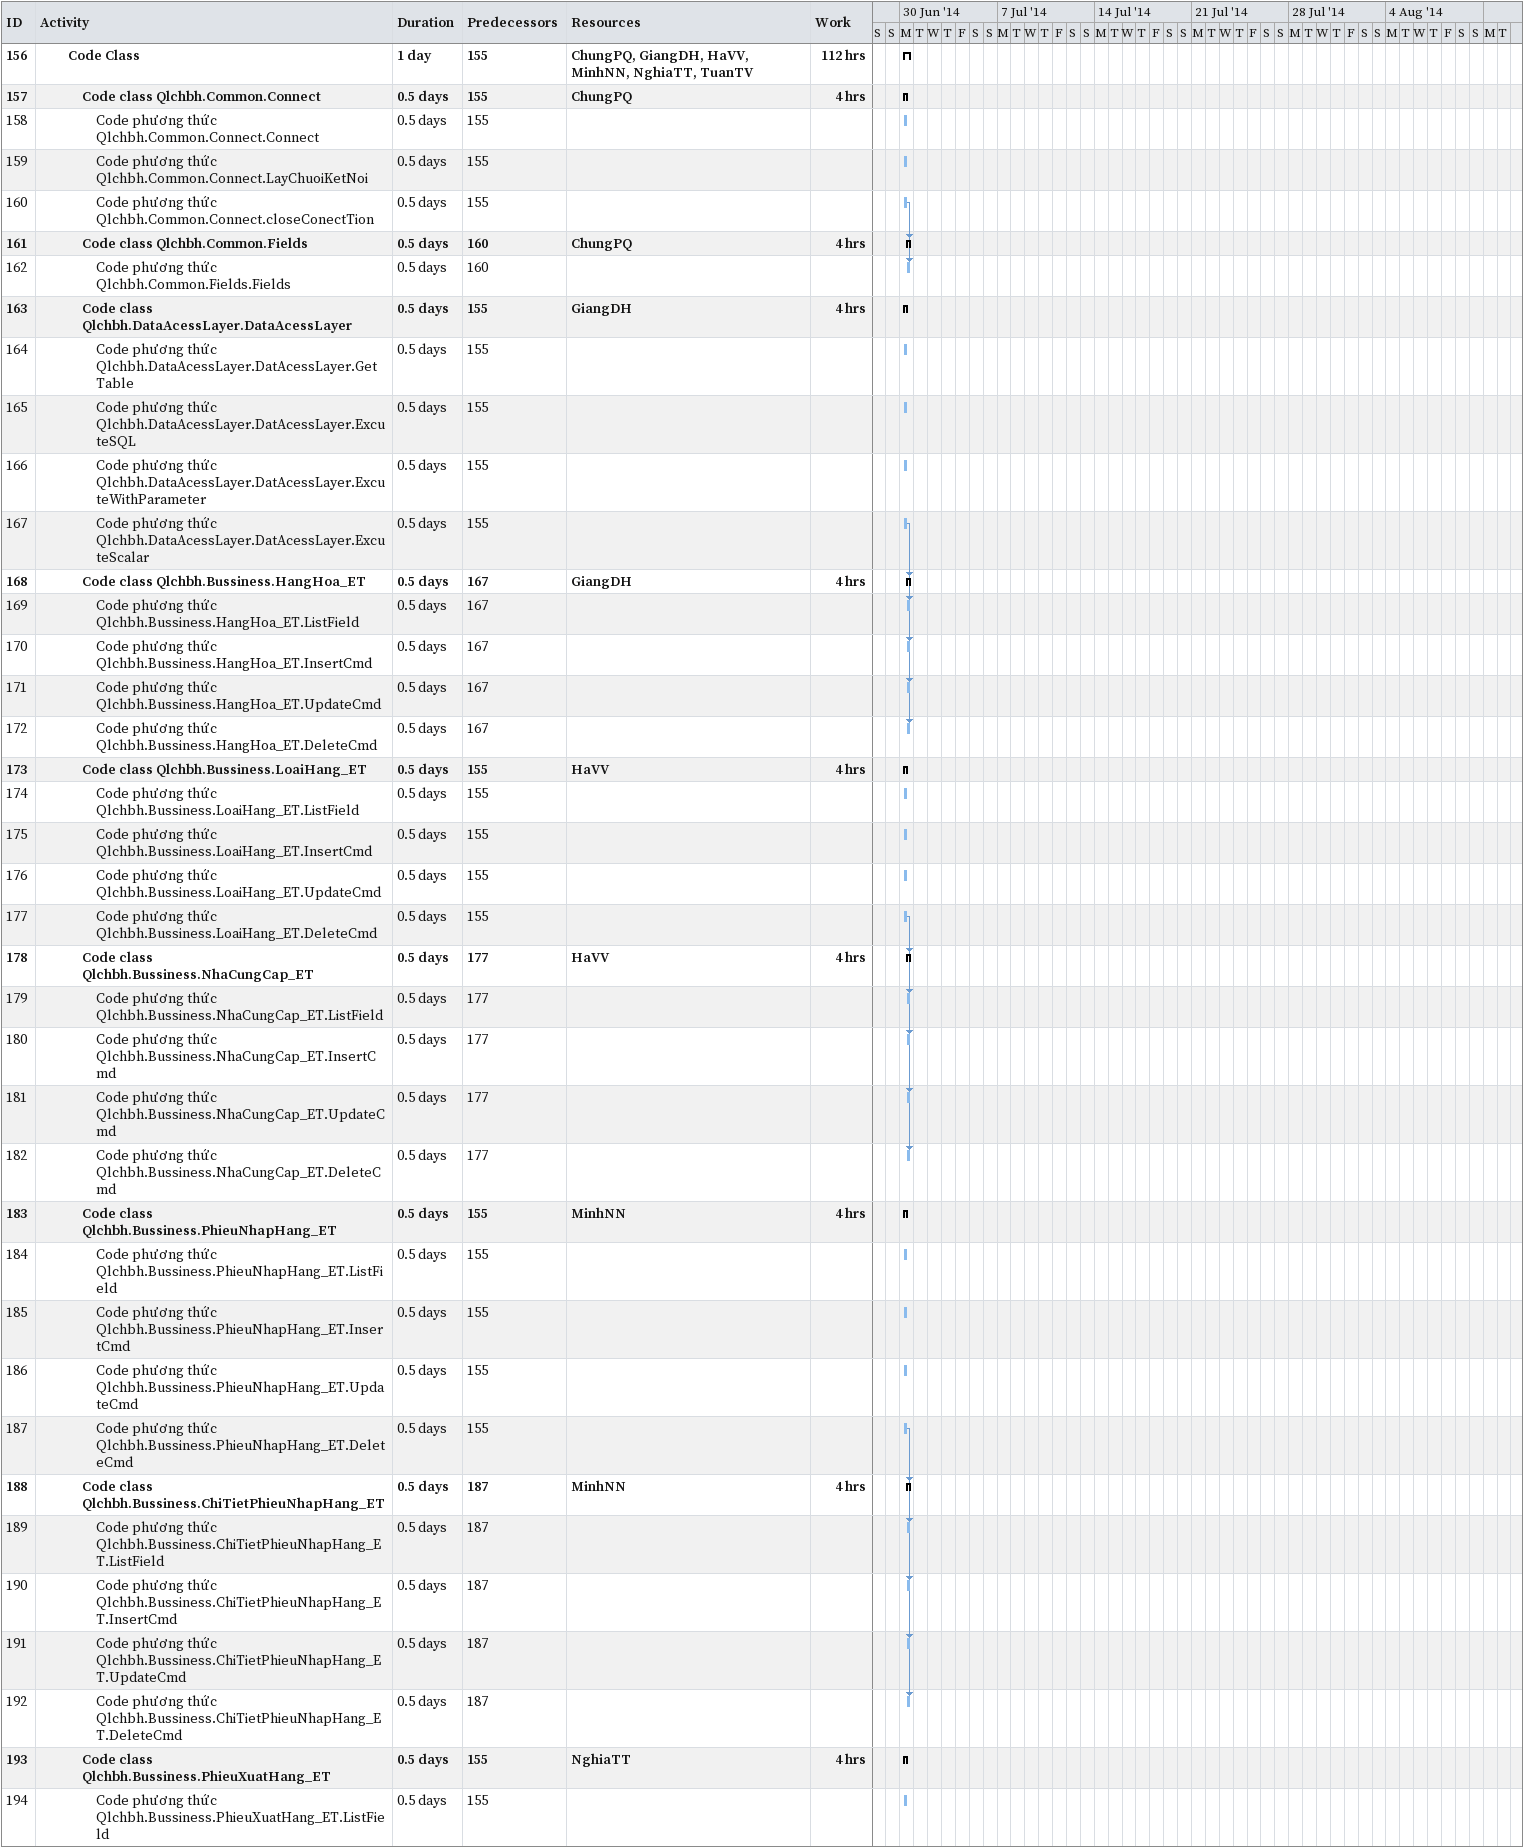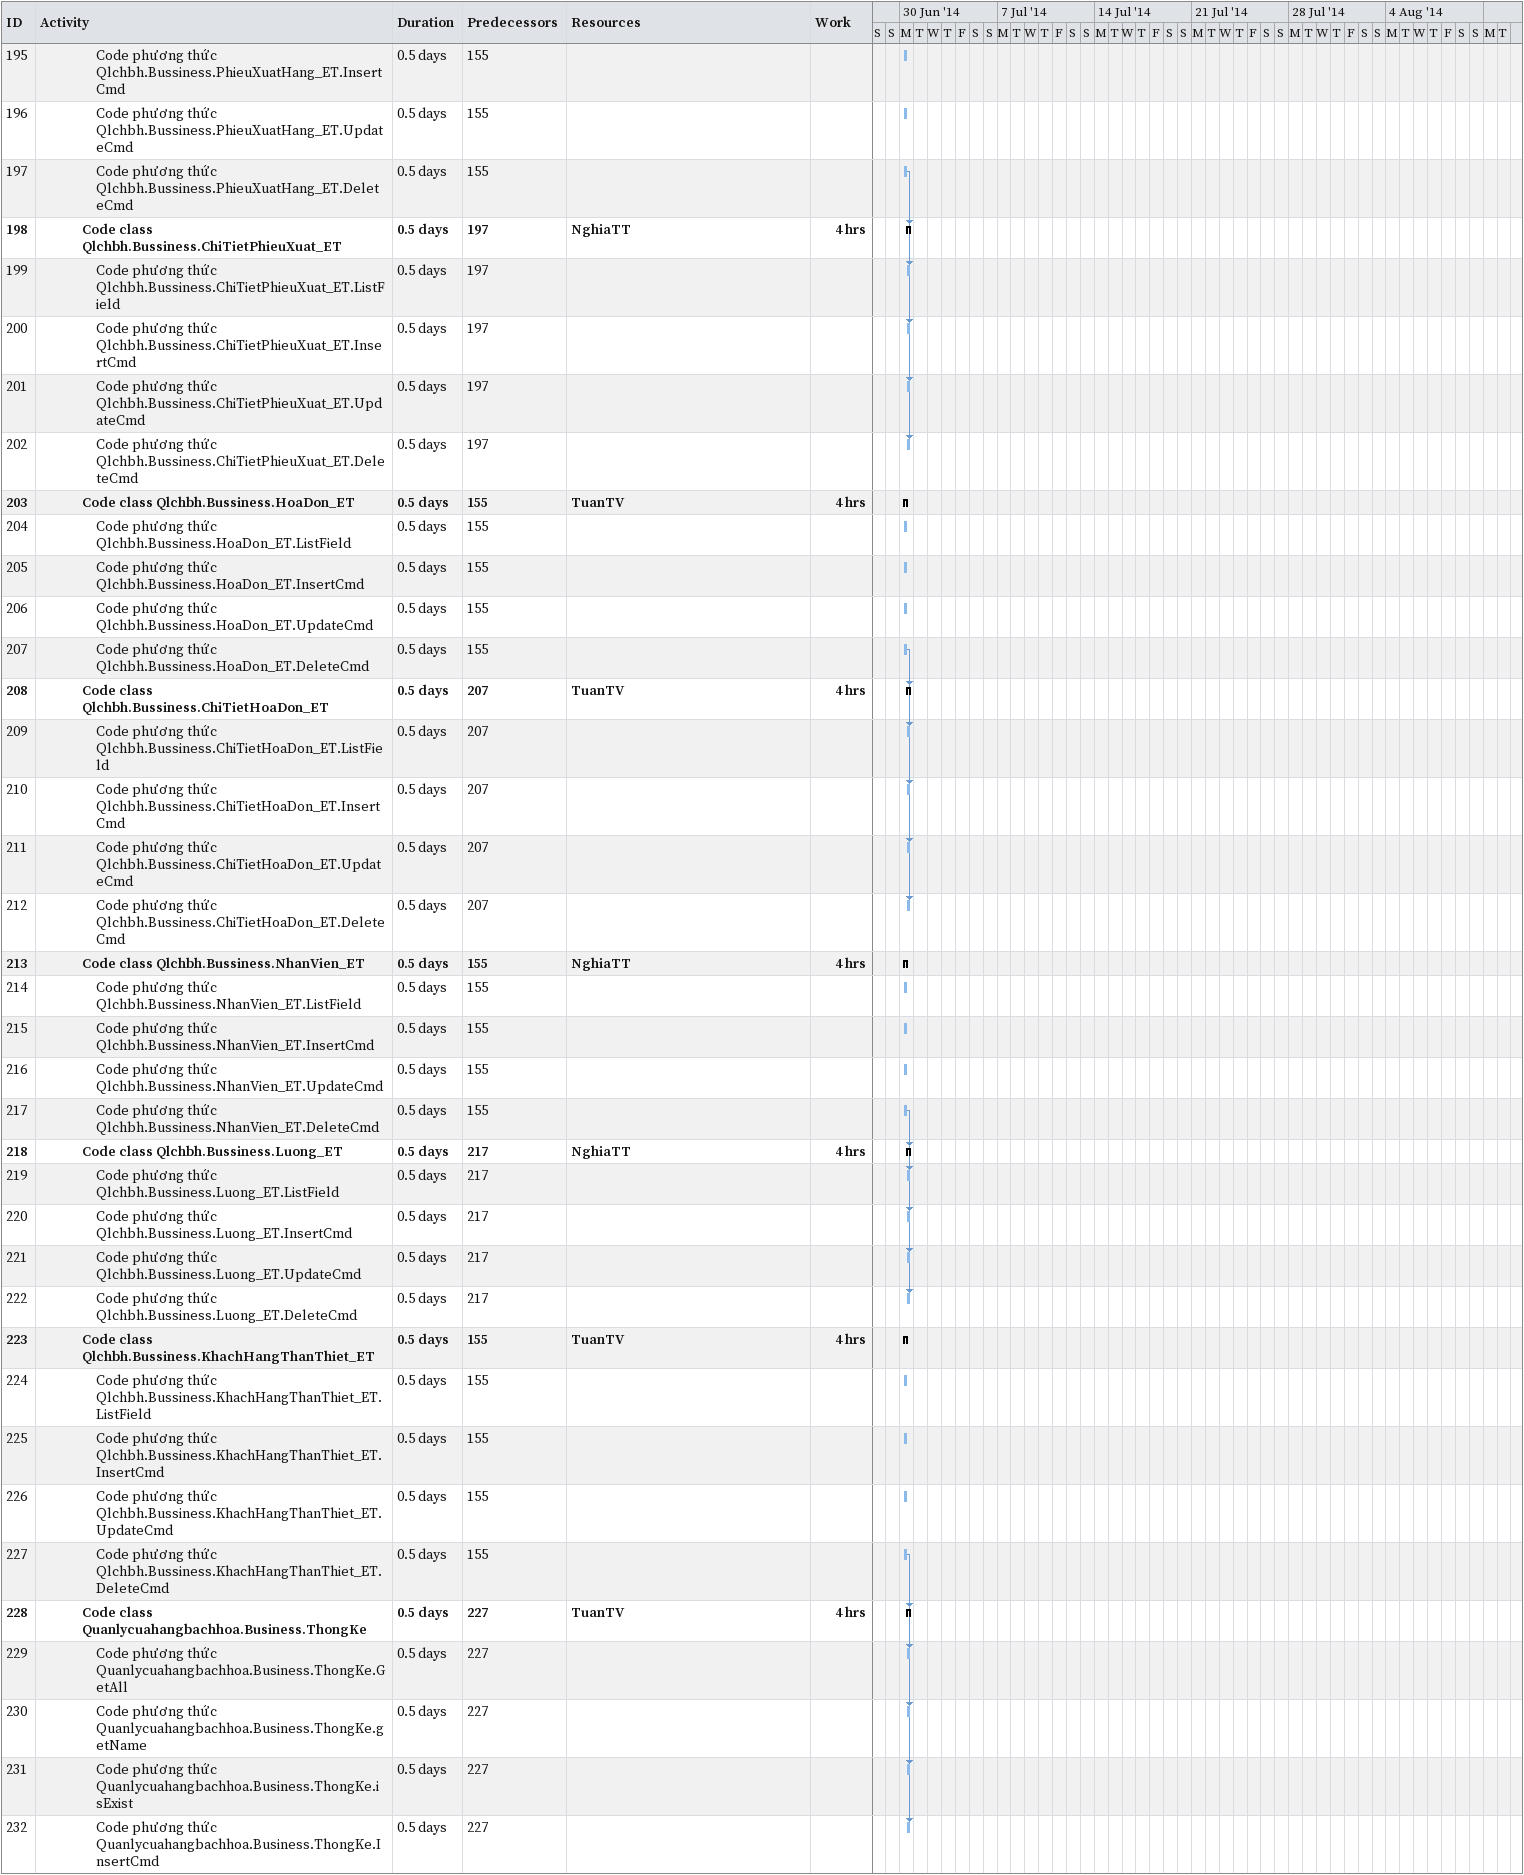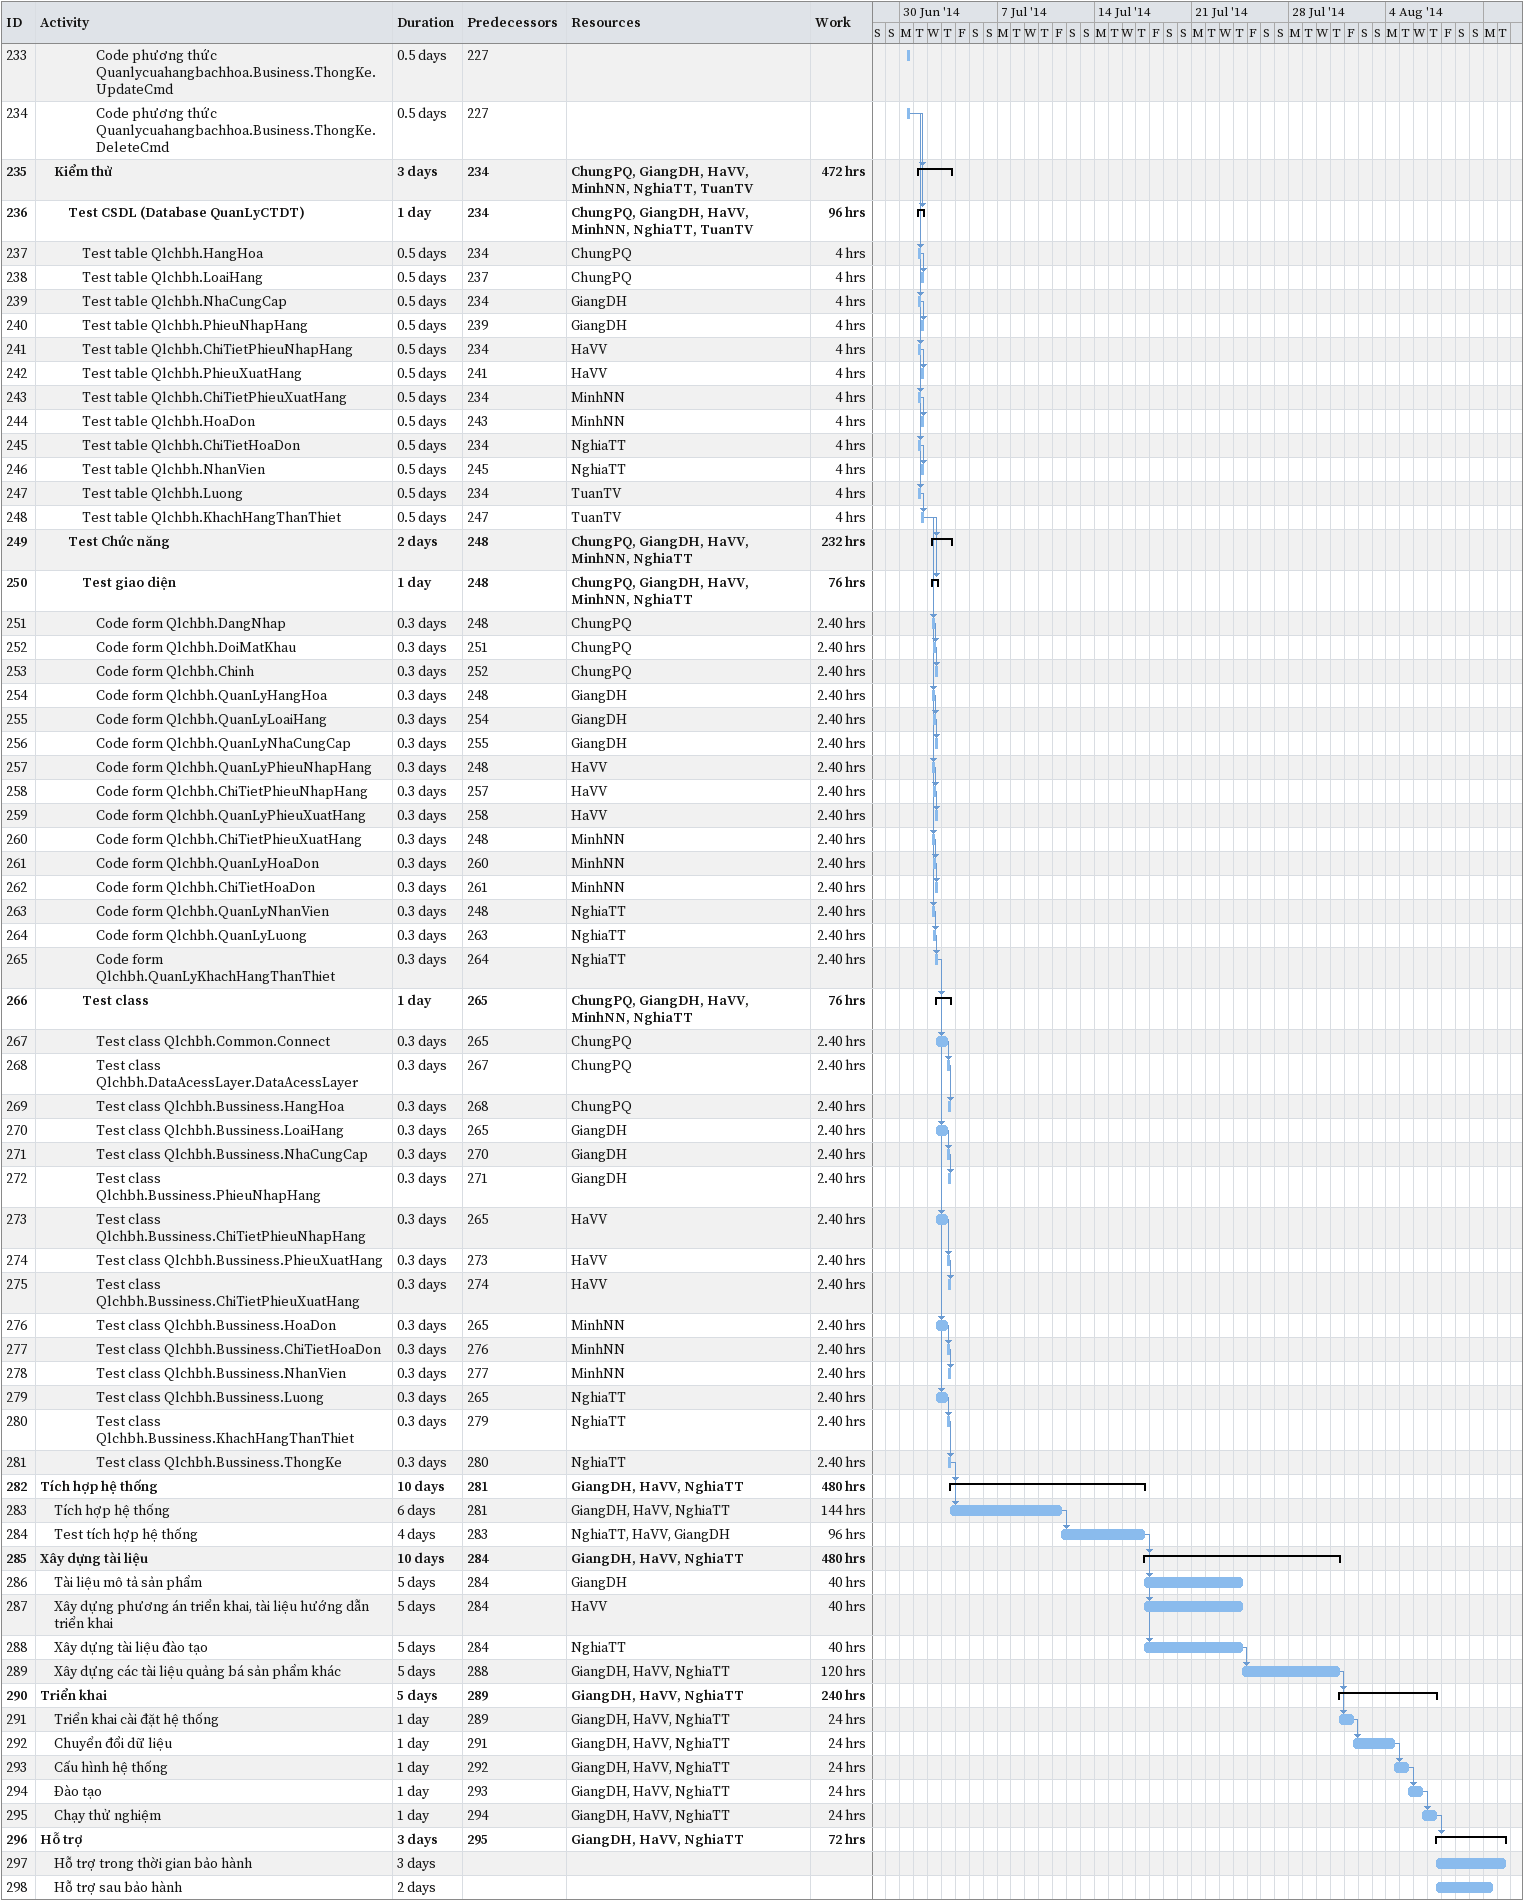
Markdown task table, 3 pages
| ID | Level | Task | Duration | Start | Finish | Predecessors | Resources | Work (h) |
|---|---|---|---|---|---|---|---|---|
| 156 | 3 | **Code Class** | 1d | 2014-06-30 | 2014-06-30 | 155 | ChungPQ, GiangDH, HaVV, MinhNN, NghiaTT, TuanTV | 112 |
| 157 | 4 | **Code class Qlchbh.Common.Connect** | 0.5d | 2014-06-30 | 2014-06-30 | 155 | ChungPQ | 4 |
| 158 | 5 | Code phương thức Qlchbh.Common.Connect.Connect | 0.5d | 2014-06-30 | 2014-06-30 | 155 |  |  |
| 159 | 5 | Code phương thức Qlchbh.Common.Connect.LayChuoiKetNoi | 0.5d | 2014-06-30 | 2014-06-30 | 155 |  |  |
| 160 | 5 | Code phương thức Qlchbh.Common.Connect.closeConectTion | 0.5d | 2014-06-30 | 2014-06-30 | 155 |  |  |
| 161 | 4 | **Code class Qlchbh.Common.Fields** | 0.5d | 2014-06-30 | 2014-06-30 | 160 | ChungPQ | 4 |
| 162 | 5 | Code phương thức Qlchbh.Common.Fields.Fields | 0.5d | 2014-06-30 | 2014-06-30 | 160 |  |  |
| 163 | 4 | **Code class Qlchbh.DataAcessLayer.DataAcessLayer** | 0.5d | 2014-06-30 | 2014-06-30 | 155 | GiangDH | 4 |
| 164 | 5 | Code phương thức Qlchbh.DataAcessLayer.DatAcessLayer.GetTable | 0.5d | 2014-06-30 | 2014-06-30 | 155 |  |  |
| 165 | 5 | Code phương thức Qlchbh.DataAcessLayer.DatAcessLayer.ExcuteSQL | 0.5d | 2014-06-30 | 2014-06-30 | 155 |  |  |
| 166 | 5 | Code phương thức Qlchbh.DataAcessLayer.DatAcessLayer.ExcuteWithParameter | 0.5d | 2014-06-30 | 2014-06-30 | 155 |  |  |
| 167 | 5 | Code phương thức Qlchbh.DataAcessLayer.DatAcessLayer.ExcuteScalar | 0.5d | 2014-06-30 | 2014-06-30 | 155 |  |  |
| 168 | 4 | **Code class Qlchbh.Bussiness.HangHoa_ET** | 0.5d | 2014-06-30 | 2014-06-30 | 167 | GiangDH | 4 |
| 169 | 5 | Code phương thức Qlchbh.Bussiness.HangHoa_ET.ListField | 0.5d | 2014-06-30 | 2014-06-30 | 167 |  |  |
| 170 | 5 | Code phương thức Qlchbh.Bussiness.HangHoa_ET.InsertCmd | 0.5d | 2014-06-30 | 2014-06-30 | 167 |  |  |
| 171 | 5 | Code phương thức Qlchbh.Bussiness.HangHoa_ET.UpdateCmd | 0.5d | 2014-06-30 | 2014-06-30 | 167 |  |  |
| 172 | 5 | Code phương thức Qlchbh.Bussiness.HangHoa_ET.DeleteCmd | 0.5d | 2014-06-30 | 2014-06-30 | 167 |  |  |
| 173 | 4 | **Code class Qlchbh.Bussiness.LoaiHang_ET** | 0.5d | 2014-06-30 | 2014-06-30 | 155 | HaVV | 4 |
| 174 | 5 | Code phương thức Qlchbh.Bussiness.LoaiHang_ET.ListField | 0.5d | 2014-06-30 | 2014-06-30 | 155 |  |  |
| 175 | 5 | Code phương thức Qlchbh.Bussiness.LoaiHang_ET.InsertCmd | 0.5d | 2014-06-30 | 2014-06-30 | 155 |  |  |
| 176 | 5 | Code phương thức Qlchbh.Bussiness.LoaiHang_ET.UpdateCmd | 0.5d | 2014-06-30 | 2014-06-30 | 155 |  |  |
| 177 | 5 | Code phương thức Qlchbh.Bussiness.LoaiHang_ET.DeleteCmd | 0.5d | 2014-06-30 | 2014-06-30 | 155 |  |  |
| 178 | 4 | **Code class Qlchbh.Bussiness.NhaCungCap_ET** | 0.5d | 2014-06-30 | 2014-06-30 | 177 | HaVV | 4 |
| 179 | 5 | Code phương thức Qlchbh.Bussiness.NhaCungCap_ET.ListField | 0.5d | 2014-06-30 | 2014-06-30 | 177 |  |  |
| 180 | 5 | Code phương thức Qlchbh.Bussiness.NhaCungCap_ET.InsertCmd | 0.5d | 2014-06-30 | 2014-06-30 | 177 |  |  |
| 181 | 5 | Code phương thức Qlchbh.Bussiness.NhaCungCap_ET.UpdateCmd | 0.5d | 2014-06-30 | 2014-06-30 | 177 |  |  |
| 182 | 5 | Code phương thức Qlchbh.Bussiness.NhaCungCap_ET.DeleteCmd | 0.5d | 2014-06-30 | 2014-06-30 | 177 |  |  |
| 183 | 4 | **Code class Qlchbh.Bussiness.PhieuNhapHang_ET** | 0.5d | 2014-06-30 | 2014-06-30 | 155 | MinhNN | 4 |
| 184 | 5 | Code phương thức Qlchbh.Bussiness.PhieuNhapHang_ET.ListField | 0.5d | 2014-06-30 | 2014-06-30 | 155 |  |  |
| 185 | 5 | Code phương thức Qlchbh.Bussiness.PhieuNhapHang_ET.InsertCmd | 0.5d | 2014-06-30 | 2014-06-30 | 155 |  |  |
| 186 | 5 | Code phương thức Qlchbh.Bussiness.PhieuNhapHang_ET.UpdateCmd | 0.5d | 2014-06-30 | 2014-06-30 | 155 |  |  |
| 187 | 5 | Code phương thức Qlchbh.Bussiness.PhieuNhapHang_ET.DeleteCmd | 0.5d | 2014-06-30 | 2014-06-30 | 155 |  |  |
| 188 | 4 | **Code class Qlchbh.Bussiness.ChiTietPhieuNhapHang_ET** | 0.5d | 2014-06-30 | 2014-06-30 | 187 | MinhNN | 4 |
| 189 | 5 | Code phương thức Qlchbh.Bussiness.ChiTietPhieuNhapHang_ET.ListField | 0.5d | 2014-06-30 | 2014-06-30 | 187 |  |  |
| 190 | 5 | Code phương thức Qlchbh.Bussiness.ChiTietPhieuNhapHang_ET.InsertCmd | 0.5d | 2014-06-30 | 2014-06-30 | 187 |  |  |
| 191 | 5 | Code phương thức Qlchbh.Bussiness.ChiTietPhieuNhapHang_ET.UpdateCmd | 0.5d | 2014-06-30 | 2014-06-30 | 187 |  |  |
| 192 | 5 | Code phương thức Qlchbh.Bussiness.ChiTietPhieuNhapHang_ET.DeleteCmd | 0.5d | 2014-06-30 | 2014-06-30 | 187 |  |  |
| 193 | 4 | **Code class Qlchbh.Bussiness.PhieuXuatHang_ET** | 0.5d | 2014-06-30 | 2014-06-30 | 155 | NghiaTT | 4 |
| 194 | 5 | Code phương thức Qlchbh.Bussiness.PhieuXuatHang_ET.ListField | 0.5d | 2014-06-30 | 2014-06-30 | 155 |  |  |
| 195 | 5 | Code phương thức Qlchbh.Bussiness.PhieuXuatHang_ET.InsertCmd | 0.5d | 2014-06-30 | 2014-06-30 | 155 |  |  |
| 196 | 5 | Code phương thức Qlchbh.Bussiness.PhieuXuatHang_ET.UpdateCmd | 0.5d | 2014-06-30 | 2014-06-30 | 155 |  |  |
| 197 | 5 | Code phương thức Qlchbh.Bussiness.PhieuXuatHang_ET.DeleteCmd | 0.5d | 2014-06-30 | 2014-06-30 | 155 |  |  |
| 198 | 4 | **Code class Qlchbh.Bussiness.ChiTietPhieuXuat_ET** | 0.5d | 2014-06-30 | 2014-06-30 | 197 | NghiaTT | 4 |
| 199 | 5 | Code phương thức Qlchbh.Bussiness.ChiTietPhieuXuat_ET.ListField | 0.5d | 2014-06-30 | 2014-06-30 | 197 |  |  |
| 200 | 5 | Code phương thức Qlchbh.Bussiness.ChiTietPhieuXuat_ET.InsertCmd | 0.5d | 2014-06-30 | 2014-06-30 | 197 |  |  |
| 201 | 5 | Code phương thức Qlchbh.Bussiness.ChiTietPhieuXuat_ET.UpdateCmd | 0.5d | 2014-06-30 | 2014-06-30 | 197 |  |  |
| 202 | 5 | Code phương thức Qlchbh.Bussiness.ChiTietPhieuXuat_ET.DeleteCmd | 0.5d | 2014-06-30 | 2014-06-30 | 197 |  |  |
| 203 | 4 | **Code class Qlchbh.Bussiness.HoaDon_ET** | 0.5d | 2014-06-30 | 2014-06-30 | 155 | TuanTV | 4 |
| 204 | 5 | Code phương thức Qlchbh.Bussiness.HoaDon_ET.ListField | 0.5d | 2014-06-30 | 2014-06-30 | 155 |  |  |
| 205 | 5 | Code phương thức Qlchbh.Bussiness.HoaDon_ET.InsertCmd | 0.5d | 2014-06-30 | 2014-06-30 | 155 |  |  |
| 206 | 5 | Code phương thức Qlchbh.Bussiness.HoaDon_ET.UpdateCmd | 0.5d | 2014-06-30 | 2014-06-30 | 155 |  |  |
| 207 | 5 | Code phương thức Qlchbh.Bussiness.HoaDon_ET.DeleteCmd | 0.5d | 2014-06-30 | 2014-06-30 | 155 |  |  |
| 208 | 4 | **Code class Qlchbh.Bussiness.ChiTietHoaDon_ET** | 0.5d | 2014-06-30 | 2014-06-30 | 207 | TuanTV | 4 |
| 209 | 5 | Code phương thức Qlchbh.Bussiness.ChiTietHoaDon_ET.ListField | 0.5d | 2014-06-30 | 2014-06-30 | 207 |  |  |
| 210 | 5 | Code phương thức Qlchbh.Bussiness.ChiTietHoaDon_ET.InsertCmd | 0.5d | 2014-06-30 | 2014-06-30 | 207 |  |  |
| 211 | 5 | Code phương thức Qlchbh.Bussiness.ChiTietHoaDon_ET.UpdateCmd | 0.5d | 2014-06-30 | 2014-06-30 | 207 |  |  |
| 212 | 5 | Code phương thức Qlchbh.Bussiness.ChiTietHoaDon_ET.DeleteCmd | 0.5d | 2014-06-30 | 2014-06-30 | 207 |  |  |
| 213 | 4 | **Code class Qlchbh.Bussiness.NhanVien_ET** | 0.5d | 2014-06-30 | 2014-06-30 | 155 | NghiaTT | 4 |
| 214 | 5 | Code phương thức Qlchbh.Bussiness.NhanVien_ET.ListField | 0.5d | 2014-06-30 | 2014-06-30 | 155 |  |  |
| 215 | 5 | Code phương thức Qlchbh.Bussiness.NhanVien_ET.InsertCmd | 0.5d | 2014-06-30 | 2014-06-30 | 155 |  |  |
| 216 | 5 | Code phương thức Qlchbh.Bussiness.NhanVien_ET.UpdateCmd | 0.5d | 2014-06-30 | 2014-06-30 | 155 |  |  |
| 217 | 5 | Code phương thức Qlchbh.Bussiness.NhanVien_ET.DeleteCmd | 0.5d | 2014-06-30 | 2014-06-30 | 155 |  |  |
| 218 | 4 | **Code class Qlchbh.Bussiness.Luong_ET** | 0.5d | 2014-06-30 | 2014-06-30 | 217 | NghiaTT | 4 |
| 219 | 5 | Code phương thức Qlchbh.Bussiness.Luong_ET.ListField | 0.5d | 2014-06-30 | 2014-06-30 | 217 |  |  |
| 220 | 5 | Code phương thức Qlchbh.Bussiness.Luong_ET.InsertCmd | 0.5d | 2014-06-30 | 2014-06-30 | 217 |  |  |
| 221 | 5 | Code phương thức Qlchbh.Bussiness.Luong_ET.UpdateCmd | 0.5d | 2014-06-30 | 2014-06-30 | 217 |  |  |
| 222 | 5 | Code phương thức Qlchbh.Bussiness.Luong_ET.DeleteCmd | 0.5d | 2014-06-30 | 2014-06-30 | 217 |  |  |
| 223 | 4 | **Code class Qlchbh.Bussiness.KhachHangThanThiet_ET** | 0.5d | 2014-06-30 | 2014-06-30 | 155 | TuanTV | 4 |
| 224 | 5 | Code phương thức Qlchbh.Bussiness.KhachHangThanThiet_ET.ListField | 0.5d | 2014-06-30 | 2014-06-30 | 155 |  |  |
| 225 | 5 | Code phương thức Qlchbh.Bussiness.KhachHangThanThiet_ET.InsertCmd | 0.5d | 2014-06-30 | 2014-06-30 | 155 |  |  |
| 226 | 5 | Code phương thức Qlchbh.Bussiness.KhachHangThanThiet_ET.UpdateCmd | 0.5d | 2014-06-30 | 2014-06-30 | 155 |  |  |
| 227 | 5 | Code phương thức Qlchbh.Bussiness.KhachHangThanThiet_ET.DeleteCmd | 0.5d | 2014-06-30 | 2014-06-30 | 155 |  |  |
| 228 | 4 | **Code class Quanlycuahangbachhoa.Business.ThongKe** | 0.5d | 2014-06-30 | 2014-06-30 | 227 | TuanTV | 4 |
| 229 | 5 | Code phương thức Quanlycuahangbachhoa.Business.ThongKe.GetAll | 0.5d | 2014-06-30 | 2014-06-30 | 227 |  |  |
| 230 | 5 | Code phương thức Quanlycuahangbachhoa.Business.ThongKe.getName | 0.5d | 2014-06-30 | 2014-06-30 | 227 |  |  |
| 231 | 5 | Code phương thức Quanlycuahangbachhoa.Business.ThongKe.isExist | 0.5d | 2014-06-30 | 2014-06-30 | 227 |  |  |
| 232 | 5 | Code phương thức Quanlycuahangbachhoa.Business.ThongKe.InsertCmd | 0.5d | 2014-06-30 | 2014-06-30 | 227 |  |  |
| 233 | 5 | Code phương thức Quanlycuahangbachhoa.Business.ThongKe.UpdateCmd | 0.5d | 2014-06-30 | 2014-06-30 | 227 |  |  |
| 234 | 5 | Code phương thức Quanlycuahangbachhoa.Business.ThongKe.DeleteCmd | 0.5d | 2014-06-30 | 2014-06-30 | 227 |  |  |
| 235 | 2 | **Kiểm thử** | 3d | 2014-07-01 | 2014-07-03 | 234 | ChungPQ, GiangDH, HaVV, MinhNN, NghiaTT, TuanTV | 472 |
| 236 | 3 | **Test CSDL (Database QuanLyCTDT)** | 1d | 2014-07-01 | 2014-07-01 | 234 | ChungPQ, GiangDH, HaVV, MinhNN, NghiaTT, TuanTV | 96 |
| 237 | 4 | Test table Qlchbh.HangHoa | 0.5d | 2014-07-01 | 2014-07-01 | 234 | ChungPQ | 4 |
| 238 | 4 | Test table Qlchbh.LoaiHang | 0.5d | 2014-07-01 | 2014-07-01 | 237 | ChungPQ | 4 |
| 239 | 4 | Test table Qlchbh.NhaCungCap | 0.5d | 2014-07-01 | 2014-07-01 | 234 | GiangDH | 4 |
| 240 | 4 | Test table Qlchbh.PhieuNhapHang | 0.5d | 2014-07-01 | 2014-07-01 | 239 | GiangDH | 4 |
| 241 | 4 | Test table Qlchbh.ChiTietPhieuNhapHang | 0.5d | 2014-07-01 | 2014-07-01 | 234 | HaVV | 4 |
| 242 | 4 | Test table Qlchbh.PhieuXuatHang | 0.5d | 2014-07-01 | 2014-07-01 | 241 | HaVV | 4 |
| 243 | 4 | Test table Qlchbh.ChiTietPhieuXuatHang | 0.5d | 2014-07-01 | 2014-07-01 | 234 | MinhNN | 4 |
| 244 | 4 | Test table Qlchbh.HoaDon | 0.5d | 2014-07-01 | 2014-07-01 | 243 | MinhNN | 4 |
| 245 | 4 | Test table Qlchbh.ChiTietHoaDon | 0.5d | 2014-07-01 | 2014-07-01 | 234 | NghiaTT | 4 |
| 246 | 4 | Test table Qlchbh.NhanVien | 0.5d | 2014-07-01 | 2014-07-01 | 245 | NghiaTT | 4 |
| 247 | 4 | Test table Qlchbh.Luong | 0.5d | 2014-07-01 | 2014-07-01 | 234 | TuanTV | 4 |
| 248 | 4 | Test table Qlchbh.KhachHangThanThiet | 0.5d | 2014-07-01 | 2014-07-01 | 247 | TuanTV | 4 |
| 249 | 3 | **Test Chức năng** | 2d | 2014-07-02 | 2014-07-03 | 248 | ChungPQ, GiangDH, HaVV, MinhNN, NghiaTT | 232 |
| 250 | 4 | **Test giao diện** | 1d | 2014-07-02 | 2014-07-02 | 248 | ChungPQ, GiangDH, HaVV, MinhNN, NghiaTT | 76 |
| 251 | 5 | Code form Qlchbh.DangNhap | 0.3d | 2014-07-02 | 2014-07-02 | 248 | ChungPQ | 2.40 |
| 252 | 5 | Code form Qlchbh.DoiMatKhau | 0.3d | 2014-07-02 | 2014-07-02 | 251 | ChungPQ | 2.40 |
| 253 | 5 | Code form Qlchbh.Chinh | 0.3d | 2014-07-02 | 2014-07-02 | 252 | ChungPQ | 2.40 |
| 254 | 5 | Code form Qlchbh.QuanLyHangHoa | 0.3d | 2014-07-02 | 2014-07-02 | 248 | GiangDH | 2.40 |
| 255 | 5 | Code form Qlchbh.QuanLyLoaiHang | 0.3d | 2014-07-02 | 2014-07-02 | 254 | GiangDH | 2.40 |
| 256 | 5 | Code form Qlchbh.QuanLyNhaCungCap | 0.3d | 2014-07-02 | 2014-07-02 | 255 | GiangDH | 2.40 |
| 257 | 5 | Code form Qlchbh.QuanLyPhieuNhapHang | 0.3d | 2014-07-02 | 2014-07-02 | 248 | HaVV | 2.40 |
| 258 | 5 | Code form Qlchbh.ChiTietPhieuNhapHang | 0.3d | 2014-07-02 | 2014-07-02 | 257 | HaVV | 2.40 |
| 259 | 5 | Code form Qlchbh.QuanLyPhieuXuatHang | 0.3d | 2014-07-02 | 2014-07-02 | 258 | HaVV | 2.40 |
| 260 | 5 | Code form Qlchbh.ChiTietPhieuXuatHang | 0.3d | 2014-07-02 | 2014-07-02 | 248 | MinhNN | 2.40 |
| 261 | 5 | Code form Qlchbh.QuanLyHoaDon | 0.3d | 2014-07-02 | 2014-07-02 | 260 | MinhNN | 2.40 |
| 262 | 5 | Code form Qlchbh.ChiTietHoaDon | 0.3d | 2014-07-02 | 2014-07-02 | 261 | MinhNN | 2.40 |
| 263 | 5 | Code form Qlchbh.QuanLyNhanVien | 0.3d | 2014-07-02 | 2014-07-02 | 248 | NghiaTT | 2.40 |
| 264 | 5 | Code form Qlchbh.QuanLyLuong | 0.3d | 2014-07-02 | 2014-07-02 | 263 | NghiaTT | 2.40 |
| 265 | 5 | Code form Qlchbh.QuanLyKhachHangThanThiet | 0.3d | 2014-07-02 | 2014-07-02 | 264 | NghiaTT | 2.40 |
| 266 | 4 | **Test class** | 1d | 2014-07-02 | 2014-07-03 | 265 | ChungPQ, GiangDH, HaVV, MinhNN, NghiaTT | 76 |
| 267 | 5 | Test class Qlchbh.Common.Connect | 0.3d | 2014-07-02 | 2014-07-03 | 265 | ChungPQ | 2.40 |
| 268 | 5 | Test class Qlchbh.DataAcessLayer.DataAcessLayer | 0.3d | 2014-07-03 | 2014-07-03 | 267 | ChungPQ | 2.40 |
| 269 | 5 | Test class Qlchbh.Bussiness.HangHoa | 0.3d | 2014-07-03 | 2014-07-03 | 268 | ChungPQ | 2.40 |
| 270 | 5 | Test class Qlchbh.Bussiness.LoaiHang | 0.3d | 2014-07-02 | 2014-07-03 | 265 | GiangDH | 2.40 |
| 271 | 5 | Test class Qlchbh.Bussiness.NhaCungCap | 0.3d | 2014-07-03 | 2014-07-03 | 270 | GiangDH | 2.40 |
| 272 | 5 | Test class Qlchbh.Bussiness.PhieuNhapHang | 0.3d | 2014-07-03 | 2014-07-03 | 271 | GiangDH | 2.40 |
| 273 | 5 | Test class Qlchbh.Bussiness.ChiTietPhieuNhapHang | 0.3d | 2014-07-02 | 2014-07-03 | 265 | HaVV | 2.40 |
| 274 | 5 | Test class Qlchbh.Bussiness.PhieuXuatHang | 0.3d | 2014-07-03 | 2014-07-03 | 273 | HaVV | 2.40 |
| 275 | 5 | Test class Qlchbh.Bussiness.ChiTietPhieuXuatHang | 0.3d | 2014-07-03 | 2014-07-03 | 274 | HaVV | 2.40 |
| 276 | 5 | Test class Qlchbh.Bussiness.HoaDon | 0.3d | 2014-07-02 | 2014-07-03 | 265 | MinhNN | 2.40 |
| 277 | 5 | Test class Qlchbh.Bussiness.ChiTietHoaDon | 0.3d | 2014-07-03 | 2014-07-03 | 276 | MinhNN | 2.40 |
| 278 | 5 | Test class Qlchbh.Bussiness.NhanVien | 0.3d | 2014-07-03 | 2014-07-03 | 277 | MinhNN | 2.40 |
| 279 | 5 | Test class Qlchbh.Bussiness.Luong | 0.3d | 2014-07-02 | 2014-07-03 | 265 | NghiaTT | 2.40 |
| 280 | 5 | Test class Qlchbh.Bussiness.KhachHangThanThiet | 0.3d | 2014-07-03 | 2014-07-03 | 279 | NghiaTT | 2.40 |
| 281 | 5 | Test class Qlchbh.Bussiness.ThongKe | 0.3d | 2014-07-03 | 2014-07-03 | 280 | NghiaTT | 2.40 |
| 282 | 1 | **Tích hợp hệ thống** | 10d | 2014-07-03 | 2014-07-17 | 281 | GiangDH, HaVV, NghiaTT | 480 |
| 283 | 2 | Tích hợp hệ thống | 6d | 2014-07-03 | 2014-07-11 | 281 | GiangDH, HaVV, NghiaTT | 144 |
| 284 | 2 | Test tích hợp hệ thống | 4d | 2014-07-11 | 2014-07-17 | 283 | NghiaTT, HaVV, GiangDH | 96 |
| 285 | 1 | **Xây dựng tài liệu** | 10d | 2014-07-17 | 2014-07-31 | 284 | GiangDH, HaVV, NghiaTT | 480 |
| 286 | 2 | Tài liệu mô tả sản phẩm | 5d | 2014-07-17 | 2014-07-24 | 284 | GiangDH | 40 |
| 287 | 2 | Xây dựng phương án triển khai, tài liệu hướng dẫn triển khai | 5d | 2014-07-17 | 2014-07-24 | 284 | HaVV | 40 |
| 288 | 2 | Xây dựng tài liệu đào tạo | 5d | 2014-07-17 | 2014-07-24 | 284 | NghiaTT | 40 |
| 289 | 2 | Xây dựng các tài liệu quảng bá sản phẩm khác | 5d | 2014-07-24 | 2014-07-31 | 288 | GiangDH, HaVV, NghiaTT | 120 |
| 290 | 1 | **Triển khai** | 5d | 2014-07-31 | 2014-08-07 | 289 | GiangDH, HaVV, NghiaTT | 240 |
| 291 | 2 | Triển khai cài đặt hệ thống | 1d | 2014-07-31 | 2014-08-01 | 289 | GiangDH, HaVV, NghiaTT | 24 |
| 292 | 2 | Chuyển đổi dữ liệu | 1d | 2014-08-01 | 2014-08-04 | 291 | GiangDH, HaVV, NghiaTT | 24 |
| 293 | 2 | Cấu hình hệ thống | 1d | 2014-08-04 | 2014-08-05 | 292 | GiangDH, HaVV, NghiaTT | 24 |
| 294 | 2 | Đào tạo | 1d | 2014-08-05 | 2014-08-06 | 293 | GiangDH, HaVV, NghiaTT | 24 |
| 295 | 2 | Chạy thử nghiệm | 1d | 2014-08-06 | 2014-08-07 | 294 | GiangDH, HaVV, NghiaTT | 24 |
| 296 | 1 | **Hỗ trợ** | 3d | 2014-08-07 | 2014-08-12 | 295 | GiangDH, HaVV, NghiaTT | 72 |
| 297 | 2 | Hỗ trợ trong thời gian bảo hành | 3d | 2014-08-07 | 2014-08-12 |  |  |  |
| 298 | 2 | Hỗ trợ sau bảo hành | 2d | 2014-08-07 | 2014-08-11 |  |  |  |
